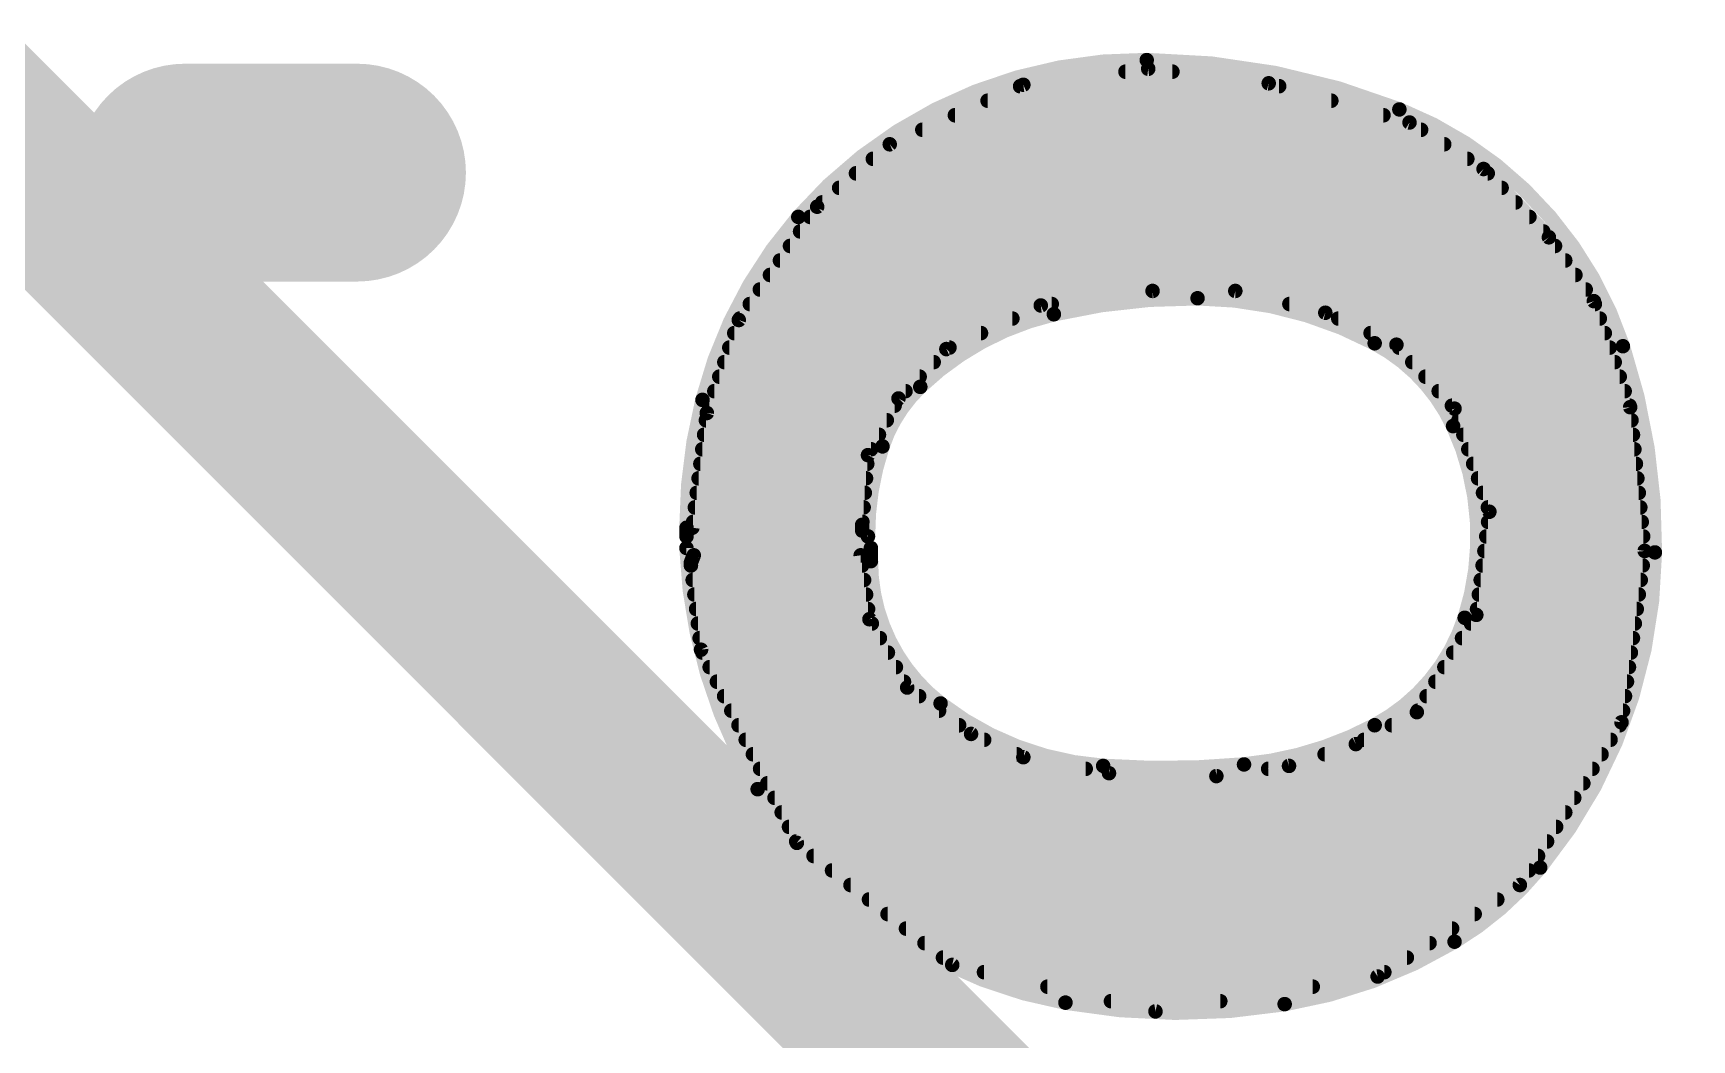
# Model space of a CAD drawing. Extents: x -0.1 to 52.8, y -11.4 to 50.9.
# Drawn here: x 28.374 to 31.276, y 23.453 to 25.213 of the extents above; entities that cross this region are included whole.
import ezdxf

# ---------------------------------------------------------------- set-up
doc = ezdxf.new("R2010")
doc.units = 0
for name, color, linetype in [('1', 12, 'CONTINUOUS'), ('21', 41, 'CONTINUOUS'), ('22', 40, 'CONTINUOUS')]:
    doc.layers.add(name, color=color, linetype=linetype)

msp = doc.modelspace()

# ---------------------------------------------------------------- linework, layer by layer
at = {"layer": '1'}
for points, const_width in [([(31.75, 25.4), (29.21, 27.94)], 0.8128), ([(30.48, 22.86), (27.94, 25.4)], 0.3048)]:
    msp.add_lwpolyline(points, dxfattribs=dict(at, const_width=const_width))
at = {"layer": '21'}
for points, const_width in [([(30.3225, 25.1663, 0.2195), (29.7129, 24.892)], 0.0254), ([(30.7645, 25.08, 0.092), (30.3225, 25.1663)], 0.0254), ([(30.3226, 25.1726, 1), (30.3224, 25.16)], 0.0127), ([(30.3259, 25.1574, 1), (30.3243, 25.1448)], 0.0127), ([(30.3224, 25.16, 1), (30.3226, 25.1726)], 0.0127), ([(30.3259, 25.1448, 1), (30.3243, 25.1574)], 0.0127), ([(30.101, 25.127, 1), (30.101, 25.1142)], 0.0127), ([(30.1058, 25.1294, 1), (30.1074, 25.1168)], 0.0127), ([(30.1092, 25.1173, 1), (30.104, 25.1289)], 0.0127), ([(30.2853, 25.1524, 1), (30.2853, 25.1396)], 0.0127), ([(30.3674, 25.1396, 1), (30.3674, 25.1524)], 0.0127), ([(30.5376, 25.1318, 1), (30.5342, 25.1196)], 0.0127), ([(30.5351, 25.1194, 1), (30.5367, 25.132)], 0.0127), ([(30.5542, 25.1142, 1), (30.5542, 25.127)], 0.0127), ([(30.044, 25.1016, 1), (30.044, 25.0889)], 0.0127), ([(30.6455, 25.0889, 1), (30.6455, 25.1016)], 0.0127), ([(29.9869, 25.0762, 1), (29.9869, 25.0634)], 0.0127), ([(30.7367, 25.0634, 1), (30.7367, 25.0762)], 0.0127), ([(31.1556, 24.6659, 0.2224), (30.7645, 25.08)], 0.0254), ([(30.7668, 25.0859, 1), (30.7622, 25.0741)], 0.0127), ([(30.7622, 25.0741, 1), (30.7668, 25.0859)], 0.0127), ([(29.9299, 25.0508, 1), (29.9299, 25.038)], 0.0127), ([(30.7857, 25.0625, 1), (30.7789, 25.0517)], 0.0127), ([(30.7806, 25.051, 1), (30.784, 25.0632)], 0.0127), ([(30.8025, 25.038, 1), (30.8025, 25.0508)], 0.0127), ([(29.8729, 25.0254, 1), (29.8729, 25.0127)], 0.0127), ([(29.8703, 25.0248, 1), (29.8755, 25.0132)], 0.0127), ([(29.877, 25.0142, 1), (29.8688, 25.0238)], 0.0127), ([(30.843, 25.0127, 1), (30.843, 25.0254)], 0.0127), ([(29.8434, 25, 1), (29.8434, 24.9872)], 0.0127), ([(30.8834, 24.9872, 1), (30.8834, 25)], 0.0127), ([(30.9164, 24.9802, 1), (30.9072, 24.9714)], 0.0127), ([(30.9084, 24.9704, 1), (30.9152, 24.9812)], 0.0127), ([(29.8138, 24.9746, 1), (29.8138, 24.9618)], 0.0127), ([(30.9191, 24.9618, 1), (30.9191, 24.9746)], 0.0127), ([(29.7547, 24.9238, 1), (29.7547, 24.911)], 0.0127), ([(29.7843, 24.9492, 1), (29.7843, 24.9365)], 0.0127), ([(30.9434, 24.9365, 1), (30.9434, 24.9492)], 0.0127), ([(30.9677, 24.911, 1), (30.9677, 24.9238)], 0.0127), ([(29.7129, 24.892, 0.1172), (29.5453, 24.572)], 0.0254), ([(29.7081, 24.8962, 1), (29.7177, 24.8878)], 0.0127), ([(29.7177, 24.8878, 1), (29.7081, 24.8962)], 0.0127), ([(29.7336, 24.8984, 1), (29.7336, 24.8856)], 0.0127), ([(29.7418, 24.9146, 1), (29.75, 24.905)], 0.0127), ([(29.7511, 24.9062, 1), (29.7407, 24.9134)], 0.0127), ([(30.992, 24.8856, 1), (30.992, 24.8984)], 0.0127), ([(29.716, 24.873, 1), (29.716, 24.8603)], 0.0127), ([(31.0163, 24.8603, 1), (31.0163, 24.873)], 0.0127), ([(29.6984, 24.8476, 1), (29.6984, 24.8348)], 0.0127), ([(31.0313, 24.8601, 1), (31.0209, 24.8527)], 0.0127), ([(31.0215, 24.852, 1), (31.0307, 24.8608)], 0.0127), ([(31.0368, 24.8348, 1), (31.0368, 24.8476)], 0.0127), ([(29.6808, 24.8222, 1), (29.6808, 24.8094)], 0.0127), ([(31.0547, 24.8094, 1), (31.0547, 24.8222)], 0.0127), ([(29.6633, 24.7968, 1), (29.6633, 24.7841)], 0.0127), ([(31.0726, 24.7841, 1), (31.0726, 24.7968)], 0.0127), ([(29.6457, 24.7714, 1), (29.6457, 24.7586)], 0.0127), ([(30.4114, 24.7498, 0.0602), (30.16, 24.7218)], 0.0254), ([(30.3327, 24.7689, 1), (30.3327, 24.7562)], 0.0127), ([(30.3335, 24.7562, 1), (30.3319, 24.7688)], 0.0127), ([(30.7213, 24.671, 0.1204), (30.4114, 24.7498)], 0.0254), ([(30.4115, 24.7561, 1), (30.4113, 24.7435)], 0.0127), ([(30.4113, 24.7435, 1), (30.4115, 24.7561)], 0.0127), ([(30.479, 24.7687, 1), (30.476, 24.7563)], 0.0127), ([(30.4775, 24.7562, 1), (30.4775, 24.7689)], 0.0127), ([(31.0905, 24.7586, 1), (31.0905, 24.7714)], 0.0127), ([(31.1108, 24.7468, 1), (31.0988, 24.7426)], 0.0127), ([(31.0996, 24.741, 1), (31.11, 24.7484)], 0.0127), ([(29.6148, 24.7096, 1), (29.6028, 24.7138)], 0.0127), ([(29.6105, 24.7206, 1), (29.6105, 24.7079)], 0.0127), ([(29.6281, 24.746, 1), (29.6281, 24.7333)], 0.0127), ([(30.16, 24.7218, 0.1342), (29.9263, 24.5948)], 0.0254), ([(30.0875, 24.7079, 1), (30.0875, 24.7206)], 0.0127), ([(30.1363, 24.7434, 1), (30.1379, 24.7308)], 0.0127), ([(30.1398, 24.7313, 1), (30.1344, 24.7429)], 0.0127), ([(30.1585, 24.728, 1), (30.1615, 24.7156)], 0.0127), ([(30.1564, 24.7333, 1), (30.1564, 24.746)], 0.0127), ([(30.1615, 24.7156, 1), (30.1585, 24.728)], 0.0127), ([(30.5721, 24.746, 1), (30.5721, 24.7333)], 0.0127), ([(30.6375, 24.7302, 1), (30.6323, 24.7186)], 0.0127), ([(30.6334, 24.7182, 1), (30.6364, 24.7306)], 0.0127), ([(30.6576, 24.7206, 1), (30.6576, 24.7079)], 0.0127), ([(31.1065, 24.7333, 1), (31.1065, 24.746)], 0.0127), ([(31.1152, 24.7079, 1), (31.1152, 24.7206)], 0.0127), ([(29.6009, 24.6952, 1), (29.6009, 24.6824)], 0.0127), ([(29.6036, 24.7153, 1), (29.614, 24.7081)], 0.0127), ([(30.0325, 24.6824, 1), (30.0325, 24.6952)], 0.0127), ([(30.7142, 24.6952, 1), (30.7142, 24.6824)], 0.0127), ([(31.1239, 24.6824, 1), (31.1239, 24.6952)], 0.0127), ([(29.5922, 24.6698, 1), (29.5922, 24.6571)], 0.0127), ([(29.9693, 24.6667, 1), (29.9747, 24.6551)], 0.0127), ([(29.9766, 24.6565, 1), (29.9674, 24.6653)], 0.0127), ([(29.9774, 24.6571, 1), (29.9774, 24.6698)], 0.0127), ([(30.8585, 24.5262, 0.1633), (30.7213, 24.671)], 0.0254), ([(30.7243, 24.6766, 1), (30.7183, 24.6654)], 0.0127), ([(30.7183, 24.6654, 1), (30.7243, 24.6766)], 0.0127), ([(30.7641, 24.6728, 1), (30.7547, 24.6642)], 0.0127), ([(30.7568, 24.6627, 1), (30.762, 24.6743)], 0.0127), ([(30.764, 24.6698, 1), (30.764, 24.6571)], 0.0127), ([(31.1326, 24.6571, 1), (31.1326, 24.6698)], 0.0127), ([(31.2115, 24.3053, 0.083), (31.1556, 24.6659)], 0.0254), ([(31.1616, 24.6679, 1), (31.1496, 24.6639)], 0.0127), ([(31.1496, 24.6639, 1), (31.1616, 24.6679)], 0.0127), ([(29.5835, 24.6444, 1), (29.5835, 24.6317)], 0.0127), ([(29.9498, 24.6317, 1), (29.9498, 24.6444)], 0.0127), ([(30.7871, 24.6444, 1), (30.7871, 24.6317)], 0.0127), ([(31.1413, 24.6317, 1), (31.1413, 24.6444)], 0.0127), ([(29.5747, 24.619, 1), (29.5747, 24.6062)], 0.0127), ([(29.9252, 24.6062, 1), (29.9252, 24.619)], 0.0127), ([(30.8102, 24.619, 1), (30.8102, 24.6062)], 0.0127), ([(31.15, 24.6062, 1), (31.15, 24.619)], 0.0127), ([(29.5453, 24.572, 0.0624), (29.5173, 24.3484)], 0.0254), ([(29.5391, 24.5736, 1), (29.5515, 24.5704)], 0.0127), ([(29.5515, 24.5704, 1), (29.5391, 24.5736)], 0.0127), ([(29.566, 24.5936, 1), (29.566, 24.5809)], 0.0127), ([(29.9263, 24.5948, 0.1209), (29.8602, 24.4907)], 0.0254), ([(29.8836, 24.5789, 1), (29.8928, 24.5701)], 0.0127), ([(29.8938, 24.5715, 1), (29.8826, 24.5775)], 0.0127), ([(29.9005, 24.5809, 1), (29.9005, 24.5936)], 0.0127), ([(29.9219, 24.5994, 1), (29.9307, 24.5902)], 0.0127), ([(29.9307, 24.5902, 1), (29.9219, 24.5994)], 0.0127), ([(30.8333, 24.5936, 1), (30.8333, 24.5809)], 0.0127), ([(31.1587, 24.5809, 1), (31.1587, 24.5936)], 0.0127), ([(29.5469, 24.5512, 1), (29.5589, 24.547)], 0.0127), ([(29.5592, 24.5483, 1), (29.5466, 24.5499)], 0.0127), ([(29.5573, 24.5682, 1), (29.5573, 24.5555)], 0.0127), ([(29.8814, 24.5555, 1), (29.8814, 24.5682)], 0.0127), ([(30.8564, 24.5682, 1), (30.8564, 24.5555)], 0.0127), ([(30.867, 24.5587, 1), (30.855, 24.5547)], 0.0127), ([(30.8563, 24.5524, 1), (30.8657, 24.561)], 0.0127), ([(31.1746, 24.5599, 1), (31.162, 24.5587)], 0.0127), ([(31.1623, 24.5572, 1), (31.1743, 24.5614)], 0.0127), ([(31.1674, 24.5555, 1), (31.1674, 24.5682)], 0.0127), ([(29.5481, 24.5174, 1), (29.5481, 24.5047)], 0.0127), ([(29.5513, 24.5428, 1), (29.5513, 24.53)], 0.0127), ([(29.854, 24.5047, 1), (29.854, 24.5174)], 0.0127), ([(29.8677, 24.53, 1), (29.8677, 24.5428)], 0.0127), ([(30.8788, 24.191, 0.1897), (30.8585, 24.5262)], 0.0254), ([(30.8643, 24.5289, 1), (30.8527, 24.5235)], 0.0127), ([(30.8527, 24.5235, 1), (30.8643, 24.5289)], 0.0127), ([(30.8679, 24.5428, 1), (30.8679, 24.53)], 0.0127), ([(30.8765, 24.5174, 1), (30.8765, 24.5047)], 0.0127), ([(31.1706, 24.53, 1), (31.1706, 24.5428)], 0.0127), ([(31.1732, 24.5047, 1), (31.1732, 24.5174)], 0.0127), ([(29.5449, 24.492, 1), (29.5449, 24.4793)], 0.0127), ([(29.8602, 24.4907, 0.0828), (29.8348, 24.3332)], 0.0254), ([(29.8403, 24.4793, 1), (29.8403, 24.492)], 0.0127), ([(29.8542, 24.4927, 1), (29.8662, 24.4887)], 0.0127), ([(29.8662, 24.4887, 1), (29.8542, 24.4927)], 0.0127), ([(30.8851, 24.492, 1), (30.8851, 24.4793)], 0.0127), ([(31.1757, 24.4793, 1), (31.1757, 24.492)], 0.0127), ([(29.5416, 24.4666, 1), (29.5416, 24.4538)], 0.0127), ([(29.8411, 24.4749, 1), (29.8285, 24.4759)], 0.0127), ([(29.8292, 24.4784, 1), (29.8404, 24.4724)], 0.0127), ([(29.8335, 24.4538, 1), (29.8335, 24.4666)], 0.0127), ([(30.8937, 24.4666, 1), (30.8937, 24.4538)], 0.0127), ([(31.1783, 24.4538, 1), (31.1783, 24.4666)], 0.0127), ([(29.5384, 24.4412, 1), (29.5384, 24.4285)], 0.0127), ([(29.8314, 24.4285, 1), (29.8314, 24.4412)], 0.0127), ([(30.9022, 24.4412, 1), (30.9022, 24.4285)], 0.0127), ([(31.1809, 24.4285, 1), (31.1809, 24.4412)], 0.0127), ([(29.5352, 24.4158, 1), (29.5352, 24.4031)], 0.0127), ([(29.8293, 24.4031, 1), (29.8293, 24.4158)], 0.0127), ([(30.9108, 24.4158, 1), (30.9108, 24.4031)], 0.0127), ([(31.1834, 24.4031, 1), (31.1834, 24.4158)], 0.0127), ([(29.532, 24.3904, 1), (29.532, 24.3776)], 0.0127), ([(29.8272, 24.3776, 1), (29.8272, 24.3904)], 0.0127), ([(30.9194, 24.3904, 1), (30.9194, 24.3776)], 0.0127), ([(30.9283, 24.3756, 1), (30.9157, 24.3772)], 0.0127), ([(30.916, 24.3744, 1), (30.928, 24.3784)], 0.0127), ([(31.186, 24.3776, 1), (31.186, 24.3904)], 0.0127), ([(29.5237, 24.3484, 1), (29.511, 24.3484)], 0.0127), ([(29.511, 24.3484, 1), (29.5237, 24.3484)], 0.0127), ([(29.5276, 24.3547, 1), (29.5274, 24.3421)], 0.0127), ([(29.5212, 24.3492, 1), (29.5338, 24.3476)], 0.0127), ([(29.5288, 24.365, 1), (29.5288, 24.3523)], 0.0127), ([(29.8311, 24.3535, 1), (29.8183, 24.3535)], 0.0127), ([(29.8183, 24.3434, 1), (29.8311, 24.3434)], 0.0127), ([(29.8184, 24.354, 1), (29.831, 24.353)], 0.0127), ([(29.8246, 24.3371, 1), (29.8248, 24.3497)], 0.0127), ([(29.8251, 24.3523, 1), (29.8251, 24.365)], 0.0127), ([(30.9197, 24.365, 1), (30.9197, 24.3523)], 0.0127), ([(31.1886, 24.3523, 1), (31.1886, 24.365)], 0.0127), ([(29.5173, 24.3396, 1), (29.5173, 24.3269)], 0.0127), ([(29.511, 24.3332, 1), (29.5237, 24.3332)], 0.0127), ([(29.5173, 24.3193, 1), (29.5173, 24.3066)], 0.0127), ([(29.5173, 24.3129, 0.1246), (29.6418, 23.8912)], 0.0254), ([(29.5236, 24.3131, 1), (29.511, 24.3127)], 0.0127), ([(29.8285, 24.3332, 1), (29.8411, 24.3332)], 0.0127), ([(29.8463, 24.3129, 1), (29.8335, 24.3129)], 0.0127), ([(29.8348, 24.3269, 1), (29.8348, 24.3396)], 0.0127), ([(29.8399, 24.3066, 1), (29.8399, 24.3193)], 0.0127), ([(30.9133, 24.3142, 1), (30.9133, 24.3014)], 0.0127), ([(30.9165, 24.3396, 1), (30.9165, 24.3269)], 0.0127), ([(31.0109, 23.7541, 0.1703), (31.2115, 24.3053)], 0.0254), ([(31.2, 24.3069, 1), (31.1874, 24.3087)], 0.0127), ([(31.1911, 24.3269, 1), (31.1911, 24.3396)], 0.0127), ([(31.1937, 24.3014, 1), (31.1937, 24.3142)], 0.0127), ([(29.5314, 24.2875, 1), (29.5187, 24.2875)], 0.0127), ([(29.5191, 24.2898, 1), (29.5309, 24.2852)], 0.0127), ([(29.5313, 24.2832, 1), (29.5187, 24.2816)], 0.0127), ([(29.525, 24.2888, 1), (29.525, 24.2761)], 0.0127), ([(29.53, 24.3066, 1), (29.53, 24.2938)], 0.0127), ([(29.5359, 24.2979, 1), (29.5241, 24.3025)], 0.0127), ([(29.8284, 24.3011, 1), (29.8158, 24.2993)], 0.0127), ([(29.8221, 24.2938, 1), (29.8221, 24.3066)], 0.0127), ([(29.8245, 24.2761, 1), (29.8245, 24.2888)], 0.0127), ([(29.8335, 24.29, 1), (29.8463, 24.29)], 0.0127), ([(29.8399, 24.29, 0.2316), (29.9618, 24.0411)], 0.0254), ([(29.8462, 24.29, 1), (29.8336, 24.29)], 0.0127), ([(30.9101, 24.2888, 1), (30.9101, 24.2761)], 0.0127), ([(31.1874, 24.3072, 1), (31.2, 24.3084)], 0.0127), ([(31.1903, 24.2761, 1), (31.1903, 24.2888)], 0.0127), ([(31.2052, 24.3054, 1), (31.2178, 24.3052)], 0.0127), ([(31.2178, 24.3052, 1), (31.2052, 24.3054)], 0.0127), ([(29.5187, 24.2824, 1), (29.5314, 24.2824)], 0.0127), ([(29.5281, 24.2634, 1), (29.5281, 24.2507)], 0.0127), ([(29.828, 24.2507, 1), (29.828, 24.2634)], 0.0127), ([(30.9068, 24.2634, 1), (30.9068, 24.2507)], 0.0127), ([(31.1868, 24.2507, 1), (31.1868, 24.2634)], 0.0127), ([(29.5311, 24.238, 1), (29.5311, 24.2252)], 0.0127), ([(29.8315, 24.2252, 1), (29.8315, 24.238)], 0.0127), ([(30.9036, 24.238, 1), (30.9036, 24.2252)], 0.0127), ([(31.1834, 24.2252, 1), (31.1834, 24.238)], 0.0127), ([(29.5342, 24.2126, 1), (29.5342, 24.1999)], 0.0127), ([(29.835, 24.1999, 1), (29.835, 24.2126)], 0.0127), ([(30.7213, 24.003, 0.1942), (30.8788, 24.191)], 0.0254), ([(30.8848, 24.189, 1), (30.8728, 24.193)], 0.0127), ([(30.8928, 24.1968, 1), (30.9054, 24.1952)], 0.0127), ([(30.9045, 24.1927, 1), (30.8937, 24.1993)], 0.0127), ([(30.9004, 24.2126, 1), (30.9004, 24.1999)], 0.0127), ([(31.1799, 24.1999, 1), (31.1799, 24.2126)], 0.0127), ([(29.5372, 24.1872, 1), (29.5372, 24.1745)], 0.0127), ([(29.843, 24.1915, 1), (29.8318, 24.1853)], 0.0127), ([(29.8311, 24.1875, 1), (29.8437, 24.1893)], 0.0127), ([(29.8416, 24.1745, 1), (29.8416, 24.1872)], 0.0127), ([(30.8728, 24.193, 1), (30.8848, 24.189)], 0.0127), ([(30.8898, 24.1872, 1), (30.8898, 24.1745)], 0.0127), ([(31.1765, 24.1745, 1), (31.1765, 24.1872)], 0.0127), ([(29.5403, 24.1618, 1), (29.5403, 24.149)], 0.0127), ([(29.5484, 24.1379, 1), (29.537, 24.1323)], 0.0127), ([(29.8556, 24.149, 1), (29.8556, 24.1618)], 0.0127), ([(30.8742, 24.1618, 1), (30.8742, 24.149)], 0.0127), ([(31.1731, 24.149, 1), (31.1731, 24.1618)], 0.0127), ([(29.5364, 24.1343, 1), (29.549, 24.1359)], 0.0127), ([(29.5452, 24.1364, 1), (29.5452, 24.1237)], 0.0127), ([(29.5578, 24.111, 1), (29.5578, 24.0983)], 0.0127), ([(29.8697, 24.1237, 1), (29.8697, 24.1364)], 0.0127), ([(29.8837, 24.0983, 1), (29.8837, 24.111)], 0.0127), ([(30.8432, 24.111, 1), (30.8432, 24.0983)], 0.0127), ([(30.8587, 24.1364, 1), (30.8587, 24.1237)], 0.0127), ([(31.1662, 24.0983, 1), (31.1662, 24.111)], 0.0127), ([(31.1696, 24.1237, 1), (31.1696, 24.1364)], 0.0127), ([(29.5705, 24.0856, 1), (29.5705, 24.0728)], 0.0127), ([(29.8978, 24.0728, 1), (29.8978, 24.0856)], 0.0127), ([(30.8276, 24.0856, 1), (30.8276, 24.0728)], 0.0127), ([(31.1627, 24.0728, 1), (31.1627, 24.0856)], 0.0127), ([(29.5831, 24.0602, 1), (29.5831, 24.0475)], 0.0127), ([(29.9071, 24.0741, 1), (29.8997, 24.0639)], 0.0127), ([(29.8978, 24.0659, 1), (29.909, 24.0721)], 0.0127), ([(29.9243, 24.0475, 1), (29.9243, 24.0602)], 0.0127), ([(30.8121, 24.0602, 1), (30.8121, 24.0475)], 0.0127), ([(31.1593, 24.0475, 1), (31.1593, 24.0602)], 0.0127), ([(29.5957, 24.0348, 1), (29.5957, 24.0221)], 0.0127), ([(29.9618, 24.0411, 0.1478), (30.2463, 23.9319)], 0.0254), ([(29.9657, 24.0461, 1), (29.9579, 24.0361)], 0.0127), ([(29.9579, 24.0361, 1), (29.9657, 24.0461)], 0.0127), ([(29.9593, 24.0221, 1), (29.9593, 24.0348)], 0.0127), ([(30.7896, 24.0292, 1), (30.8004, 24.0226)], 0.0127), ([(30.7965, 24.0348, 1), (30.7965, 24.0221)], 0.0127), ([(30.7979, 24.0203, 1), (30.7921, 24.0315)], 0.0127), ([(31.1559, 24.0221, 1), (31.1559, 24.0348)], 0.0127), ([(29.6083, 24.0094, 1), (29.6083, 23.9966)], 0.0127), ([(29.9943, 23.9966, 1), (29.9943, 24.0094)], 0.0127), ([(30.0178, 23.9936, 1), (30.0126, 23.982)], 0.0127), ([(30.0115, 23.9827, 1), (30.0189, 23.9929)], 0.0127), ([(30.4927, 23.9344, 0.0995), (30.7213, 24.003)], 0.0254), ([(30.7183, 24.0086, 1), (30.7243, 23.9974)], 0.0127), ([(30.7243, 23.9974, 1), (30.7183, 24.0086)], 0.0127), ([(30.7513, 24.0094, 1), (30.7513, 23.9966)], 0.0127), ([(31.1468, 24.009, 1), (31.1594, 24.0072)], 0.0127), ([(31.1585, 24.0047, 1), (31.1477, 24.0115)], 0.0127), ([(31.1499, 23.9966, 1), (31.1499, 24.0094)], 0.0127), ([(29.6209, 23.984, 1), (29.6209, 23.9713)], 0.0127), ([(30.0381, 23.9713, 1), (30.0381, 23.984)], 0.0127), ([(30.6854, 23.9756, 1), (30.6912, 23.9644)], 0.0127), ([(30.6903, 23.964, 1), (30.6863, 23.976)], 0.0127), ([(30.7028, 23.984, 1), (30.7028, 23.9713)], 0.0127), ([(31.134, 23.9713, 1), (31.134, 23.984)], 0.0127), ([(29.6335, 23.9586, 1), (29.6335, 23.9459)], 0.0127), ([(30.0951, 23.9459, 1), (30.0951, 23.9586)], 0.0127), ([(30.1078, 23.9533, 1), (30.1054, 23.9409)], 0.0127), ([(30.104, 23.9413, 1), (30.1092, 23.9529)], 0.0127), ([(30.2463, 23.9319, 0.0416), (30.4927, 23.9344)], 0.0254), ([(30.2468, 23.9382, 1), (30.2458, 23.9256)], 0.0127), ([(30.2458, 23.9256, 1), (30.2468, 23.9382)], 0.0127), ([(30.4921, 23.9407, 1), (30.4933, 23.9281)], 0.0127), ([(30.4933, 23.9281, 1), (30.4921, 23.9407)], 0.0127), ([(30.5694, 23.9379, 1), (30.5734, 23.9259)], 0.0127), ([(30.5723, 23.9256, 1), (30.5705, 23.9382)], 0.0127), ([(30.6337, 23.9586, 1), (30.6337, 23.9459)], 0.0127), ([(31.1182, 23.9459, 1), (31.1182, 23.9586)], 0.0127), ([(29.6461, 23.9332, 1), (29.6461, 23.9204)], 0.0127), ([(29.6587, 23.9078, 1), (29.6587, 23.8951)], 0.0127), ([(30.2157, 23.9204, 1), (30.2157, 23.9332)], 0.0127), ([(30.2567, 23.9255, 1), (30.2563, 23.9129)], 0.0127), ([(30.2553, 23.913, 1), (30.2577, 23.9254)], 0.0127), ([(30.4435, 23.9204, 1), (30.4453, 23.9078)], 0.0127), ([(30.4442, 23.9078, 1), (30.4446, 23.9204)], 0.0127), ([(30.535, 23.9332, 1), (30.535, 23.9204)], 0.0127), ([(31.0864, 23.8951, 1), (31.0864, 23.9078)], 0.0127), ([(31.1023, 23.9204, 1), (31.1023, 23.9332)], 0.0127), ([(29.6418, 23.8912, 0.2183), (30.1803, 23.5179)], 0.0254), ([(29.6473, 23.8944, 1), (29.6363, 23.888)], 0.0127), ([(29.6363, 23.888, 1), (29.6473, 23.8944)], 0.0127), ([(29.6713, 23.8824, 1), (29.6713, 23.8697)], 0.0127), ([(31.0705, 23.8697, 1), (31.0705, 23.8824)], 0.0127), ([(29.6839, 23.857, 1), (29.6839, 23.8442)], 0.0127), ([(31.0547, 23.8442, 1), (31.0547, 23.857)], 0.0127), ([(29.6966, 23.8316, 1), (29.6966, 23.8189)], 0.0127), ([(31.0388, 23.8189, 1), (31.0388, 23.8316)], 0.0127), ([(29.7092, 23.8062, 1), (29.7092, 23.7934)], 0.0127), ([(29.7143, 23.8023, 1), (29.7065, 23.7923)], 0.0127), ([(29.7047, 23.7945, 1), (29.7161, 23.8001)], 0.0127), ([(31.0229, 23.7934, 1), (31.0229, 23.8062)], 0.0127), ([(29.7396, 23.7808, 1), (29.7396, 23.768)], 0.0127), ([(30.861, 23.6245, 0.0859), (31.0109, 23.7541)], 0.0254), ([(31.0158, 23.7501, 1), (31.006, 23.7581)], 0.0127), ([(31.0071, 23.768, 1), (31.0071, 23.7808)], 0.0127), ([(29.7719, 23.7554, 1), (29.7719, 23.7427)], 0.0127), ([(30.9912, 23.7427, 1), (30.9912, 23.7554)], 0.0127), ([(31.006, 23.7581, 1), (31.0158, 23.7501)], 0.0127), ([(29.8043, 23.73, 1), (29.8043, 23.7172)], 0.0127), ([(29.8366, 23.7046, 1), (29.8366, 23.6918)], 0.0127), ([(30.9358, 23.6918, 1), (30.9358, 23.7046)], 0.0127), ([(30.9699, 23.727, 1), (30.9807, 23.7202)], 0.0127), ([(30.9787, 23.7183, 1), (30.9719, 23.7289)], 0.0127), ([(30.9753, 23.7172, 1), (30.9753, 23.73)], 0.0127), ([(29.869, 23.6792, 1), (29.869, 23.6665)], 0.0127), ([(30.8963, 23.6665, 1), (30.8963, 23.6792)], 0.0127), ([(29.9013, 23.6538, 1), (29.9013, 23.641)], 0.0127), ([(30.8568, 23.641, 1), (30.8568, 23.6538)], 0.0127), ([(29.9337, 23.6284, 1), (29.9337, 23.6156)], 0.0127), ([(30.5638, 23.5153, 0.0949), (30.861, 23.6245)], 0.0254), ([(30.8173, 23.6156, 1), (30.8173, 23.6284)], 0.0127), ([(30.8577, 23.6299, 1), (30.8643, 23.6191)], 0.0127), ([(30.8643, 23.6191, 1), (30.8577, 23.6299)], 0.0127), ([(29.966, 23.603, 1), (29.966, 23.5903)], 0.0127), ([(29.9836, 23.5901, 1), (29.9808, 23.5777)], 0.0127), ([(29.9783, 23.5789, 1), (29.9861, 23.5889)], 0.0127), ([(30.7777, 23.5903, 1), (30.7777, 23.603)], 0.0127), ([(30.0378, 23.5776, 1), (30.0378, 23.5648)], 0.0127), ([(30.723, 23.5689, 1), (30.7298, 23.5583)], 0.0127), ([(30.7274, 23.5573, 1), (30.7254, 23.5699)], 0.0127), ([(30.7382, 23.5648, 1), (30.7382, 23.5776)], 0.0127), ([(30.1488, 23.5522, 1), (30.1488, 23.5394)], 0.0127), ([(30.613, 23.5394, 1), (30.613, 23.5522)], 0.0127), ([(30.1803, 23.5179, 0.0851), (30.5638, 23.5153)], 0.0254), ([(30.1814, 23.5242, 1), (30.1792, 23.5116)], 0.0127), ([(30.1792, 23.5116, 1), (30.1814, 23.5242)], 0.0127), ([(30.2599, 23.5268, 1), (30.2599, 23.5141)], 0.0127), ([(30.3368, 23.5089, 1), (30.3388, 23.4963)], 0.0127), ([(30.3364, 23.4964, 1), (30.3392, 23.5088)], 0.0127), ([(30.4512, 23.5141, 1), (30.4512, 23.5268)], 0.0127), ([(30.5628, 23.5216, 1), (30.5648, 23.509)], 0.0127), ([(30.5648, 23.509, 1), (30.5628, 23.5216)], 0.0127)]:
    msp.add_lwpolyline(points, format="xyb", dxfattribs=dict(at, const_width=const_width))
at = {"layer": '21', "const_width": 0.0254}
for points in [[(30.1066, 25.1231), (30.3251, 25.1511)], [(30.3251, 25.1511), (30.5359, 25.1257)], [(29.8729, 25.019), (30.1066, 25.1231)], [(30.101, 25.1206), (30.5542, 25.1206)], [(30.2853, 25.146), (30.3674, 25.146)], [(30.5359, 25.1257), (30.7823, 25.0571)], [(30.044, 25.0952), (30.6455, 25.0952)], [(29.9869, 25.0698), (30.7367, 25.0698)], [(29.9299, 25.0444), (30.8025, 25.0444)], [(30.7823, 25.0571), (30.9118, 24.9758)], [(29.7459, 24.9098), (29.8729, 25.019)], [(29.8729, 25.019), (30.843, 25.019)], [(29.8434, 24.9936), (30.8834, 24.9936)], [(30.9118, 24.9758), (31.0261, 24.8564)], [(29.8138, 24.9682), (30.9191, 24.9682)], [(29.7547, 24.9174), (30.9677, 24.9174)], [(29.7843, 24.9428), (30.9434, 24.9428)], [(29.6088, 24.7117), (29.7459, 24.9098)], [(29.7336, 24.892), (30.992, 24.892)], [(29.716, 24.8666), (31.0163, 24.8666)], [(29.6984, 24.8412), (31.0368, 24.8412)], [(31.0261, 24.8564), (31.1048, 24.7447)], [(29.6808, 24.8158), (31.0547, 24.8158)], [(29.6633, 24.7904), (31.0726, 24.7904)], [(29.6457, 24.765), (31.0905, 24.765)], [(30.3327, 24.7625), (30.1371, 24.7371)], [(30.4775, 24.7625), (30.3327, 24.7625)], [(30.6349, 24.7244), (30.4775, 24.7625)], [(31.1048, 24.7447), (31.1683, 24.5593)], [(29.5529, 24.5491), (29.6088, 24.7117)], [(29.6105, 24.7142), (30.0875, 24.7142)], [(29.6281, 24.7396), (30.1564, 24.7396)], [(30.1371, 24.7371), (29.972, 24.6609)], [(30.5721, 24.7396), (31.1065, 24.7396)], [(30.7594, 24.6685), (30.6349, 24.7244)], [(30.6576, 24.7142), (31.1152, 24.7142)], [(29.6009, 24.6888), (30.0325, 24.6888)], [(30.7142, 24.6888), (31.1239, 24.6888)], [(29.5922, 24.6634), (29.9774, 24.6634)], [(29.972, 24.6609), (29.8882, 24.5745)], [(30.861, 24.5567), (30.7594, 24.6685)], [(30.764, 24.6634), (31.1326, 24.6634)], [(29.5835, 24.638), (29.9498, 24.638)], [(30.7871, 24.638), (31.1413, 24.638)], [(29.5747, 24.6126), (29.9252, 24.6126)], [(30.8102, 24.6126), (31.15, 24.6126)], [(29.566, 24.5872), (29.9005, 24.5872)], [(29.8882, 24.5745), (29.8348, 24.4754)], [(30.8333, 24.5872), (31.1587, 24.5872)], [(29.5275, 24.3484), (29.5529, 24.5491)], [(29.5573, 24.5618), (29.8814, 24.5618)], [(30.8564, 24.5618), (31.1674, 24.5618)], [(30.922, 24.3764), (30.861, 24.5567)], [(31.1683, 24.5593), (31.1937, 24.3078)], [(29.5481, 24.511), (29.854, 24.511)], [(29.5513, 24.5364), (29.8677, 24.5364)], [(30.8679, 24.5364), (31.1706, 24.5364)], [(30.8765, 24.511), (31.1732, 24.511)], [(29.5449, 24.4856), (29.8403, 24.4856)], [(30.8851, 24.4856), (31.1757, 24.4856)], [(29.5416, 24.4602), (29.8335, 24.4602)], [(29.8348, 24.4754), (29.8247, 24.3535)], [(30.8937, 24.4602), (31.1783, 24.4602)], [(29.5384, 24.4348), (29.8314, 24.4348)], [(30.9022, 24.4348), (31.1809, 24.4348)], [(29.5352, 24.4094), (29.8293, 24.4094)], [(30.9108, 24.4094), (31.1834, 24.4094)], [(29.532, 24.384), (29.8272, 24.384)], [(30.8991, 24.196), (30.922, 24.3764)], [(30.9194, 24.384), (31.186, 24.384)], [(29.5173, 24.3332), (29.5173, 24.3484)], [(29.8247, 24.3434), (29.5275, 24.3484)], [(29.5288, 24.3586), (29.8251, 24.3586)], [(29.8247, 24.3535), (29.8247, 24.3434)], [(30.9197, 24.3586), (31.1886, 24.3586)], [(29.8348, 24.3332), (29.5173, 24.3332)], [(29.5173, 24.3129), (29.8399, 24.3129)], [(29.8399, 24.3129), (29.8399, 24.29)], [(30.9133, 24.3078), (31.1937, 24.3078)], [(30.9165, 24.3332), (31.1911, 24.3332)], [(31.1937, 24.3078), (31.1531, 24.0081)], [(29.525, 24.2875), (29.53, 24.3002)], [(29.525, 24.2824), (29.525, 24.2875)], [(29.5427, 24.1351), (29.525, 24.2824)], [(29.525, 24.2824), (29.8245, 24.2824)], [(29.53, 24.3002), (29.8221, 24.3002)], [(29.8221, 24.3002), (29.8374, 24.1884)], [(30.9101, 24.2824), (31.1903, 24.2824)], [(29.5281, 24.257), (29.828, 24.257)], [(30.9068, 24.257), (31.1868, 24.257)], [(29.5311, 24.2316), (29.8315, 24.2316)], [(30.9036, 24.2316), (31.1834, 24.2316)], [(29.5342, 24.2062), (29.835, 24.2062)], [(30.795, 24.0259), (30.8991, 24.196)], [(30.9004, 24.2062), (31.1799, 24.2062)], [(29.5372, 24.1808), (29.8416, 24.1808)], [(29.8374, 24.1884), (29.9034, 24.069)], [(30.8898, 24.1808), (31.1765, 24.1808)], [(29.5403, 24.1554), (29.8556, 24.1554)], [(29.7104, 23.7973), (29.5427, 24.1351)], [(30.8742, 24.1554), (31.1731, 24.1554)], [(29.5452, 24.13), (29.8697, 24.13)], [(29.5578, 24.1046), (29.8837, 24.1046)], [(30.8432, 24.1046), (31.1662, 24.1046)], [(30.8587, 24.13), (31.1696, 24.13)], [(29.5705, 24.0792), (29.8978, 24.0792)], [(30.8276, 24.0792), (31.1627, 24.0792)], [(29.5831, 24.0538), (29.9243, 24.0538)], [(29.9034, 24.069), (30.0152, 23.9878)], [(30.8121, 24.0538), (31.1593, 24.0538)], [(29.5957, 24.0284), (29.9593, 24.0284)], [(30.6883, 23.97), (30.795, 24.0259)], [(30.7965, 24.0284), (31.1559, 24.0284)], [(29.6083, 24.003), (29.9943, 24.003)], [(30.0152, 23.9878), (30.1066, 23.9471)], [(30.7513, 24.003), (31.1499, 24.003)], [(31.1531, 24.0081), (30.9753, 23.7236)], [(29.6209, 23.9776), (30.0381, 23.9776)], [(30.5714, 23.9319), (30.6883, 23.97)], [(30.7028, 23.9776), (31.134, 23.9776)], [(29.6335, 23.9522), (30.0951, 23.9522)], [(30.1066, 23.9471), (30.2565, 23.9192)], [(30.4444, 23.9141), (30.5714, 23.9319)], [(30.6337, 23.9522), (31.1182, 23.9522)], [(29.6461, 23.9268), (30.2157, 23.9268)], [(29.6587, 23.9014), (31.0864, 23.9014)], [(30.2565, 23.9192), (30.4444, 23.9141)], [(30.535, 23.9268), (31.1023, 23.9268)], [(29.6713, 23.876), (31.0705, 23.876)], [(29.6839, 23.8506), (31.0547, 23.8506)], [(29.6966, 23.8252), (31.0388, 23.8252)], [(29.7092, 23.7998), (31.0229, 23.7998)], [(29.9822, 23.5839), (29.7104, 23.7973)], [(29.7396, 23.7744), (31.0071, 23.7744)], [(29.7719, 23.749), (30.9912, 23.749)], [(29.8043, 23.7236), (30.9753, 23.7236)], [(29.8366, 23.6982), (30.9358, 23.6982)], [(30.9753, 23.7236), (30.7264, 23.5636)], [(29.869, 23.6728), (30.8963, 23.6728)], [(29.9013, 23.6474), (30.8568, 23.6474)], [(29.9337, 23.622), (30.8173, 23.622)], [(29.966, 23.5966), (30.7777, 23.5966)], [(30.3378, 23.5026), (29.9822, 23.5839)], [(30.0378, 23.5712), (30.7382, 23.5712)], [(30.7264, 23.5636), (30.3378, 23.5026)], [(30.1488, 23.5458), (30.613, 23.5458)], [(30.2599, 23.5204), (30.4512, 23.5204)]]:
    msp.add_lwpolyline(points, dxfattribs=at)
at = {"layer": '22', "const_width": 0.381}
msp.add_lwpolyline([(28.9409, 24.9695), (28.64, 24.9695)], dxfattribs=at)
at = {"layer": '22', "const_width": 0.1905}
for points in [[(28.64, 25.0647, 1), (28.64, 24.8742)], [(28.9409, 24.8742, 1), (28.9409, 25.0647)]]:
    msp.add_lwpolyline(points, format="xyb", dxfattribs=at)

doc.saveas('drawing.dxf')
